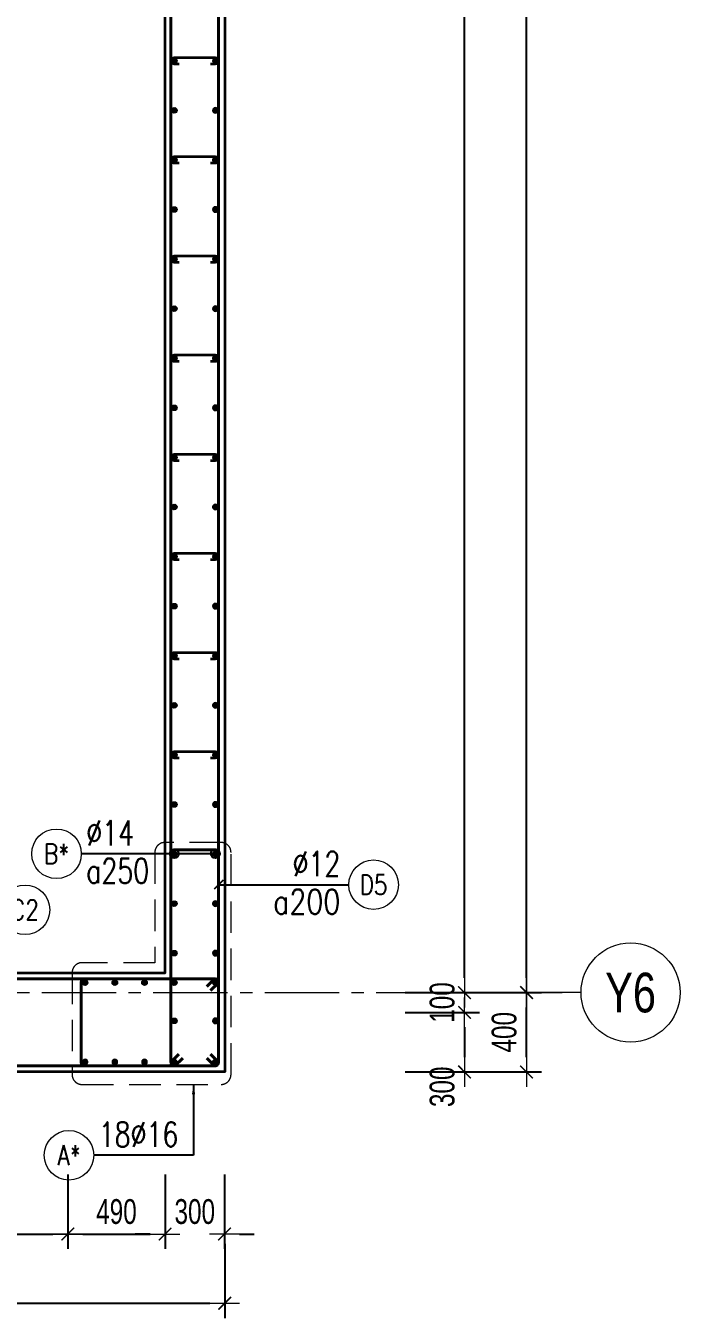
# Model space of a CAD drawing. Header units: millimetres. Extents: x 988833 to 1318015, y -9365 to 47591.
# Drawn here: x 1294928 to 1298228, y 31091 to 37608 of the extents above; entities that cross this region are included whole.
import ezdxf
from ezdxf.enums import TextEntityAlignment as Align

# ---------------------------------------------------------------- set-up
doc = ezdxf.new("R2010")
doc.units = ezdxf.units.MM
doc.header["$MEASUREMENT"] = 0
doc.linetypes.add('HIDDEN2', pattern=[4.7625, 3.175, -1.5875])
doc.linetypes.add('OF_Grid_1$0$CENTER2', pattern=[1.125, 0.75, -0.125, 0.125, -0.125])
doc.layers.get('0').update_dxf_attribs({"lineweight": 20})
doc.layers.get('Defpoints').update_dxf_attribs({"color": 151, "lineweight": 9})
for name, color, linetype, lineweight in [('KC-LEADER', 153, 'Continuous', 18), ('KC-THEP', 6, 'Continuous', 40), ('NDC_S_DIM', 1, 'Continuous', 15), ('NDC_S_HIDDEN', 8, 'HIDDEN2', 13), ('NDC_S_LEADER', 1, 'Continuous', 15), ('NDC_S_REBAR', 4, 'Continuous', 35), ('NDC_S_STIRRUP', 4, 'Continuous', 40), ('NDC_S_VN TEXT', 7, 'Continuous', 20), ('NDC_S_WALL', 6, 'Continuous', 35), ('OF_Grid_1$0$NDC_S_AXIS', 5, 'OF_Grid_1$0$CENTER2', 13), ('OF_Grid_1$0$NDC_S_SYMBOL', 1, 'Continuous', 15), ('OF_Grid_1$0$NDC_S_TEXT SYMBOL', 7, 'Continuous', 20)]:
    doc.layers.add(name, color=color, linetype=linetype, lineweight=lineweight)
doc.styles.add('NDC_ARIAL', font='arial.ttf', dxfattribs={"width": 0.85})
doc.styles.add('NDC_DIM', font='', dxfattribs={"width": 0.75})
doc.styles.add('NDC_EN TXT', font='romans.shx', dxfattribs={"width": 0.8})
doc.styles.add('OF_Grid_1$0$NDC_ANNO', font='', dxfattribs={"width": 0.8})
doc.styles.get('NDC_DIM').set_extended_font_data('Dotum')
doc.styles.get('OF_Grid_1$0$NDC_ANNO').set_extended_font_data('Dotum')
doc.dimstyles.new('NDC_1-50', dxfattribs={"dimscale": 50, "dimtxt": 2.5, "dimasz": 1, "dimexe": 1.5, "dimexo": 0, "dimgap": 0.8, "dimtad": 1, "dimdec": 0, "dimdsep": 46, "dimtxsty": 'NDC_ARIAL', "dimblk": 'DIMMARK', "dimcen": 49999.938995, "dimdle": 1.5, "dimclrd": 1, "dimclre": 1, "dimclrt": 3, "dimadec": 0, "dimazin": 0, "dimtfac": 1, "dimtdec": 0, "dimtix": 1, "dimtmove": 2, "dimatfit": 3, "dimfxl": 1, "dimarcsym": 0})
doc.dimstyles.new('NDC_dim_30', dxfattribs={"dimscale": 30, "dimtxt": 2.5, "dimasz": 1.5, "dimexe": 1.5, "dimexo": 2.5, "dimgap": 1, "dimtad": 1, "dimdec": 0, "dimzin": 0, "dimdsep": 46, "dimtxsty": 'NDC_DIM', "dimblk": 'DIMMARK', "dimcen": 0.09, "dimdle": 1.2, "dimclrd": 1, "dimclre": 1, "dimclrt": 3, "dimadec": 0, "dimazin": 0, "dimtfac": 1, "dimtdec": 0, "dimtix": 1, "dimtofl": 0, "dimtmove": 0, "dimatfit": 3, "dimfxl": 6, "dimfxlon": 1, "dimtolj": 1, "dimtzin": 0, "dimarcsym": 0})
doc.dimstyles.new('NDC_dim_50', dxfattribs={"dimscale": 50, "dimtxt": 2.5, "dimasz": 1.5, "dimexe": 1.5, "dimexo": 2.5, "dimgap": 1, "dimtad": 1, "dimdec": 0, "dimzin": 0, "dimdsep": 46, "dimtxsty": 'NDC_DIM', "dimblk": 'DIMMARK', "dimcen": 0.09, "dimdle": 1.2, "dimclrd": 1, "dimclre": 1, "dimclrt": 3, "dimadec": 0, "dimazin": 0, "dimtfac": 1, "dimtdec": 0, "dimtix": 1, "dimtofl": 0, "dimtmove": 0, "dimatfit": 3, "dimfxl": 6, "dimfxlon": 1, "dimtolj": 1, "dimtzin": 0, "dimarcsym": 0})

# ---------------------------------------------------------------- blocks, each defined once
blk = doc.blocks.new('THEP')
at = {"layer": 'KC-LEADER', "color": 6}
blk.add_circle((0, 0), 14, dxfattribs=at)
at = {"layer": 'KC-THEP'}
for p, q in [((-14, 0), (14, 0)), ((9.9, 9.9), (-9.9, -9.9)), ((-9.9, 9.9), (9.9, -9.9)), ((0, 14), (0, -14))]:
    blk.add_line(p, q, dxfattribs=at)
blk = doc.blocks.new('DIMMARK')
at = {"layer": 'NDC_S_DIM', "color": 1}
blk.add_line((-1.5, 0), (1, 0), dxfattribs=at)
at = {"layer": 'NDC_S_DIM', "color": 2, "const_width": 0.1}
blk.add_lwpolyline([(-0.424, -0.424), (0.424, 0.424)], dxfattribs=at)
blk = doc.blocks.new('*U10')
blk.add_circle((2.5, 0), 2.5)
at = {"layer": 'NDC_S_VN TEXT', "color": 3, "style": 'NDC_EN TXT'}
for tag, width, p in [('DK2', 0.75, (-0.85, 0.85)), ('KC2', 0.8, (-0.85, -2.97))]:
    blk.add_attdef(tag, text='', height=2.5, dxfattribs=dict(at, width=width)).set_placement(p, align=Align.RIGHT)
at = {"layer": 'NDC_S_VN TEXT', "color": 7, "style": 'NDC_EN TXT', "width": 0.8}
blk.add_attdef('SH3', text='', height=2, dxfattribs=at).set_placement((2.5, 0), align=Align.MIDDLE)
blk = doc.blocks.new('*U11')
blk.add_circle((-2.5, 0), 2.5)
at = {"layer": 'NDC_S_VN TEXT', "color": 3, "style": 'NDC_EN TXT', "width": 0.75}
for tag, p in [('DK1', (0.5, 0.85)), ('KC1', (0.5, -2.97))]:
    blk.add_attdef(tag, p, '', height=2.5, dxfattribs=at)
at = {"layer": 'NDC_S_VN TEXT', "color": 7, "style": 'NDC_EN TXT', "width": 0.8}
blk.add_attdef('SH2', text='', height=2, dxfattribs=at).set_placement((-2.5, 0), align=Align.MIDDLE)
blk = doc.blocks.new('*D1200')
at = {"layer": 'Defpoints', "color": 0, "ltscale": 200, "transparency": 16777216}
for p in [(1292930.1, 32832.9), (1295139.8, 32406.4), (1295139.8, 31515.5)]:
    blk.add_point(p, dxfattribs=at)
at = {"layer": 'NDC_S_DIM', "color": 1, "lineweight": -2, "ltscale": 200, "transparency": 16777216}
for p, q in [((1292930.1, 31815.5), (1292930.1, 31440.5)), ((1295139.8, 31815.5), (1295139.8, 31440.5)), ((1293005.1, 31515.5), (1295064.8, 31515.5))]:
    blk.add_line(p, q, dxfattribs=at)
at = {"layer": 'NDC_S_DIM', "color": 1, "lineweight": -2, "ltscale": 200, "transparency": 16777216, "xscale": 75, "yscale": 75, "zscale": 75, "rotation": 180}
blk.add_blockref('DIMMARK', (1292930.1, 31515.5), dxfattribs=at)
at = {"layer": 'NDC_S_DIM', "color": 1, "lineweight": -2, "ltscale": 200, "transparency": 16777216, "xscale": 75, "yscale": 75, "zscale": 75}
blk.add_blockref('DIMMARK', (1295139.8, 31515.5), dxfattribs=at)
at = {"layer": 'NDC_S_DIM', "color": 3, "ltscale": 200, "transparency": 16777216, "insert": (1294035, 31628.1), "char_height": 125, "attachment_point": 5, "style": 'NDC_DIM'}
blk.add_mtext('\\A1;2210', dxfattribs=at)
blk = doc.blocks.new('*D1201')
at = {"layer": 'Defpoints', "color": 0, "ltscale": 200, "transparency": 16777216}
for p in [(1295630.1, 32832.9), (1295139.8, 32406.4), (1295630.1, 31515.5)]:
    blk.add_point(p, dxfattribs=at)
at = {"layer": 'NDC_S_DIM', "color": 1, "lineweight": -2, "ltscale": 200, "transparency": 16777216}
for p, q in [((1295139.8, 31815.5), (1295139.8, 31440.5)), ((1295630.1, 31815.5), (1295630.1, 31440.5)), ((1295214.8, 31515.5), (1295555.1, 31515.5))]:
    blk.add_line(p, q, dxfattribs=at)
at = {"layer": 'NDC_S_DIM', "color": 1, "lineweight": -2, "ltscale": 200, "transparency": 16777216, "xscale": 75, "yscale": 75, "zscale": 75, "rotation": 180}
blk.add_blockref('DIMMARK', (1295139.8, 31515.5), dxfattribs=at)
at = {"layer": 'NDC_S_DIM', "color": 1, "lineweight": -2, "ltscale": 200, "transparency": 16777216, "xscale": 75, "yscale": 75, "zscale": 75}
blk.add_blockref('DIMMARK', (1295630.1, 31515.5), dxfattribs=at)
at = {"layer": 'NDC_S_DIM', "color": 3, "ltscale": 200, "transparency": 16777216, "insert": (1295385, 31628.1), "char_height": 125, "attachment_point": 5, "style": 'NDC_DIM'}
blk.add_mtext('\\A1;490', dxfattribs=at)
blk = doc.blocks.new('*D1202')
at = {"layer": 'Defpoints', "color": 0, "ltscale": 200, "transparency": 16777216}
for p in [(1295630.1, 32832.9), (1295930.1, 32332.9), (1295930.1, 31515.5)]:
    blk.add_point(p, dxfattribs=at)
at = {"layer": 'NDC_S_DIM', "color": 1, "lineweight": -2, "ltscale": 200, "transparency": 16777216}
for p, q in [((1295630.1, 31815.5), (1295630.1, 31440.5)), ((1295930.1, 31815.5), (1295930.1, 31440.5)), ((1295555.1, 31515.5), (1295480.1, 31515.5)), ((1296005.1, 31515.5), (1296080.1, 31515.5))]:
    blk.add_line(p, q, dxfattribs=at)
at = {"layer": 'NDC_S_DIM', "color": 1, "lineweight": -2, "ltscale": 200, "transparency": 16777216, "xscale": 75, "yscale": 75, "zscale": 75}
blk.add_blockref('DIMMARK', (1295630.1, 31515.5), dxfattribs=at)
at = {"layer": 'NDC_S_DIM', "color": 1, "lineweight": -2, "ltscale": 200, "transparency": 16777216, "xscale": 75, "yscale": 75, "zscale": 75, "rotation": 180}
blk.add_blockref('DIMMARK', (1295930.1, 31515.5), dxfattribs=at)
at = {"layer": 'NDC_S_DIM', "color": 3, "ltscale": 200, "transparency": 16777216, "insert": (1295780.1, 31628.1), "char_height": 125, "attachment_point": 5, "style": 'NDC_DIM'}
blk.add_mtext('\\A1;300', dxfattribs=at)
blk = doc.blocks.new('*D1203')
at = {"layer": 'Defpoints', "color": 0, "ltscale": 200, "transparency": 16777216}
for p in [(1295931.1, 32648.7), (1289130.9, 32332.9), (1295931.1, 31166.3)]:
    blk.add_point(p, dxfattribs=at)
at = {"layer": 'NDC_S_DIM', "color": 1, "lineweight": -2, "ltscale": 200, "transparency": 16777216}
for p, q in [((1289130.9, 31466.3), (1289130.9, 31091.3)), ((1295931.1, 31466.3), (1295931.1, 31091.3)), ((1289205.9, 31166.3), (1295856.1, 31166.3))]:
    blk.add_line(p, q, dxfattribs=at)
at = {"layer": 'NDC_S_DIM', "color": 1, "lineweight": -2, "ltscale": 200, "transparency": 16777216, "xscale": 75, "yscale": 75, "zscale": 75, "rotation": 180}
blk.add_blockref('DIMMARK', (1289130.9, 31166.3), dxfattribs=at)
at = {"layer": 'NDC_S_DIM', "color": 1, "lineweight": -2, "ltscale": 200, "transparency": 16777216, "xscale": 75, "yscale": 75, "zscale": 75}
blk.add_blockref('DIMMARK', (1295931.1, 31166.3), dxfattribs=at)
at = {"layer": 'NDC_S_DIM', "color": 3, "ltscale": 200, "transparency": 16777216, "insert": (1292531, 31278.9), "char_height": 125, "attachment_point": 5, "style": 'NDC_DIM'}
blk.add_mtext('\\A1;6800', dxfattribs=at)
blk = doc.blocks.new('*D1208')
at = {"layer": 'Defpoints', "color": 0, "transparency": 16777216}
for p in [(1295300.8, 44332.9), (1297140.9, 44332.9), (1295191.5, 32732.9)]:
    blk.add_point(p, dxfattribs=at)
at = {"layer": 'NDC_S_DIM', "color": 1, "lineweight": -2, "transparency": 16777216}
for p, q in [((1296840.9, 44332.9), (1297215.9, 44332.9)), ((1297140.9, 32807.9), (1297140.9, 44257.9)), ((1296840.9, 32732.9), (1297215.9, 32732.9))]:
    blk.add_line(p, q, dxfattribs=at)
at = {"layer": 'NDC_S_DIM', "color": 1, "lineweight": -2, "transparency": 16777216, "xscale": 75, "yscale": 75, "zscale": 75}
for p, rotation in [((1297140.9, 44332.9), 90), ((1297140.9, 32732.9), 270)]:
    blk.add_blockref('DIMMARK', p, dxfattribs=dict(at, rotation=rotation))
at = {"layer": 'NDC_S_DIM', "color": 3, "transparency": 16777216, "insert": (1297028.3, 38532.9), "char_height": 125, "attachment_point": 5, "rotation": 90, "style": 'NDC_DIM'}
blk.add_mtext('\\A1;11600', dxfattribs=at)
blk = doc.blocks.new('*D1211')
at = {"layer": 'Defpoints', "color": 0, "ltscale": 200, "transparency": 16777216}
for p in [(1295191.5, 32732.9), (1295630.1, 32632.9), (1297140.9, 32632.9)]:
    blk.add_point(p, dxfattribs=at)
at = {"layer": 'NDC_S_DIM', "color": 1, "lineweight": -2, "ltscale": 200, "transparency": 16777216}
for p, q in [((1297140.9, 32807.9), (1297140.9, 32882.9)), ((1296840.9, 32732.9), (1297215.9, 32732.9)), ((1296840.9, 32632.9), (1297215.9, 32632.9)), ((1297140.9, 32557.9), (1297140.9, 32482.9))]:
    blk.add_line(p, q, dxfattribs=at)
at = {"layer": 'NDC_S_DIM', "color": 1, "lineweight": -2, "ltscale": 200, "transparency": 16777216, "xscale": 75, "yscale": 75, "zscale": 75}
for p, rotation in [((1297140.9, 32732.9), 270), ((1297140.9, 32632.9), 90)]:
    blk.add_blockref('DIMMARK', p, dxfattribs=dict(at, rotation=rotation))
at = {"layer": 'NDC_S_DIM', "color": 3, "ltscale": 200, "transparency": 16777216, "insert": (1297028.3, 32682.9), "char_height": 125, "attachment_point": 5, "rotation": 90, "style": 'NDC_DIM'}
blk.add_mtext('\\A1;100', dxfattribs=at)
blk = doc.blocks.new('*D1212')
at = {"layer": 'Defpoints', "color": 0, "ltscale": 200, "transparency": 16777216}
for p in [(1295630.1, 32632.9), (1295868, 32332.9), (1297140.9, 32332.9)]:
    blk.add_point(p, dxfattribs=at)
at = {"layer": 'NDC_S_DIM', "color": 1, "lineweight": -2, "ltscale": 200, "transparency": 16777216}
for p, q in [((1296840.9, 32632.9), (1297215.9, 32632.9)), ((1297140.9, 32557.9), (1297140.9, 32407.9)), ((1296840.9, 32332.9), (1297215.9, 32332.9))]:
    blk.add_line(p, q, dxfattribs=at)
at = {"layer": 'NDC_S_DIM', "color": 1, "lineweight": -2, "ltscale": 200, "transparency": 16777216, "xscale": 75, "yscale": 75, "zscale": 75}
for p, rotation in [((1297140.9, 32632.9), 90), ((1297140.9, 32332.9), 270)]:
    blk.add_blockref('DIMMARK', p, dxfattribs=dict(at, rotation=rotation))
at = {"layer": 'NDC_S_DIM', "color": 3, "ltscale": 200, "transparency": 16777216, "insert": (1297028.3, 32257.9), "char_height": 125, "attachment_point": 5, "rotation": 90, "style": 'NDC_DIM'}
blk.add_mtext('\\A1;300', dxfattribs=at)
blk = doc.blocks.new('*D1213')
at = {"layer": 'Defpoints', "color": 0, "ltscale": 200, "transparency": 16777216}
for p in [(1295816.2, 32733.2), (1297453.5, 32733.2), (1295847.9, 32332.9)]:
    blk.add_point(p, dxfattribs=at)
at = {"layer": 'NDC_S_DIM', "color": 1, "lineweight": -2, "ltscale": 200, "transparency": 16777216}
for p, q in [((1297153.5, 32733.2), (1297528.5, 32733.2)), ((1297453.5, 32407.9), (1297453.5, 32658.2)), ((1297153.5, 32332.9), (1297528.5, 32332.9))]:
    blk.add_line(p, q, dxfattribs=at)
at = {"layer": 'NDC_S_DIM', "color": 1, "lineweight": -2, "ltscale": 200, "transparency": 16777216, "xscale": 75, "yscale": 75, "zscale": 75}
for p, rotation in [((1297453.5, 32733.2), 90), ((1297453.5, 32332.9), 270)]:
    blk.add_blockref('DIMMARK', p, dxfattribs=dict(at, rotation=rotation))
at = {"layer": 'NDC_S_DIM', "color": 3, "ltscale": 200, "transparency": 16777216, "insert": (1297340.9, 32533.1), "char_height": 125, "attachment_point": 5, "rotation": 90, "style": 'NDC_DIM'}
blk.add_mtext('\\A1;400', dxfattribs=at)
blk = doc.blocks.new('*D1214')
at = {"layer": 'Defpoints', "color": 0, "ltscale": 200, "transparency": 16777216}
for p in [(1295816.3, 44332.9), (1297453.5, 44332.9), (1295816.2, 32733.2)]:
    blk.add_point(p, dxfattribs=at)
at = {"layer": 'NDC_S_DIM', "color": 1, "lineweight": -2, "ltscale": 200, "transparency": 16777216}
for p, q in [((1297153.5, 44332.9), (1297528.5, 44332.9)), ((1297453.5, 32808.2), (1297453.5, 44257.9)), ((1297153.5, 32733.2), (1297528.5, 32733.2))]:
    blk.add_line(p, q, dxfattribs=at)
at = {"layer": 'NDC_S_DIM', "color": 1, "lineweight": -2, "ltscale": 200, "transparency": 16777216, "xscale": 75, "yscale": 75, "zscale": 75}
for p, rotation in [((1297453.5, 44332.9), 90), ((1297453.5, 32733.2), 270)]:
    blk.add_blockref('DIMMARK', p, dxfattribs=dict(at, rotation=rotation))
at = {"layer": 'NDC_S_DIM', "color": 3, "ltscale": 200, "transparency": 16777216, "insert": (1297340.9, 38533.1), "char_height": 125, "attachment_point": 5, "rotation": 90, "style": 'NDC_DIM'}
blk.add_mtext('\\A1;11600', dxfattribs=at)
blk = doc.blocks.new('*U57')
at = {"layer": 'OF_Grid_1$0$NDC_S_SYMBOL'}
blk.add_line((-5, 0), (-9, 0), dxfattribs=at)
blk.add_circle((0, 0), 5, dxfattribs=at)
at = {"layer": 'OF_Grid_1$0$NDC_S_TEXT SYMBOL', "color": 7, "style": 'OF_Grid_1$0$NDC_ANNO', "width": 0.8}
blk.add_attdef('GRID', text='', height=4, rotation=90, dxfattribs=at).set_placement((0, 0), align=Align.MIDDLE)
blk = doc.blocks.new('*U1246')
at = {"layer": 'KC-THEP', "rotation": 189.6685644363809}
blk.add_blockref('THEP', (-103.5, 0), dxfattribs=at)
at = {"layer": 'KC-THEP', "xscale": -1, "rotation": 170.331435563619}
blk.add_blockref('THEP', (103.5, 0), dxfattribs=at)
blk = doc.blocks.new('*U1247')
at = {"layer": 'NDC_S_WALL', "color": 0, "linetype": 'ByBlock', "lineweight": -2, "transparency": 16777216}
for p in [(0, 3750), (0, 3500), (0, 3250), (0, 3000), (0, 2750), (0, 2500), (0, 2250), (0, 2000), (0, 1750), (0, 1500), (0, 1250), (0, 1000), (0, 750), (0, 500), (0, 250), (0, 0)]:
    blk.add_blockref('*U1246', p, dxfattribs=at)
blk = doc.blocks.new('*U1248')
at = {"layer": 'NDC_S_REBAR'}
blk.add_lwpolyline([(78.5, -15), (103.5, -15, 1), (103.5, 15), (-103.5, 15, 1), (-103.5, -15), (-78.5, -15)], format="xyb", dxfattribs=at)
blk = doc.blocks.new('*U1249')
at = {"layer": 'NDC_S_WALL', "color": 0, "linetype": 'ByBlock', "lineweight": -2, "transparency": 16777216}
for p in [(0, 3500), (0, 3000), (0, 2500), (0, 2000), (0, 1500), (0, 1000), (0, 500), (0, 0)]:
    blk.add_blockref('*U1248', p, dxfattribs=at)
blk = doc.blocks.new('*U13')
blk.add_circle((-2.5, 0), 2.5)
at = {"layer": 'NDC_S_VN TEXT', "color": 3, "style": 'NDC_EN TXT', "width": 0.75}
blk.add_attdef('DK1', (0.5, 0.85), '', height=2.5, dxfattribs=at)
at = {"layer": 'NDC_S_VN TEXT', "color": 7, "style": 'NDC_EN TXT', "width": 0.8}
blk.add_attdef('SH2', text='', height=2, dxfattribs=at).set_placement((-2.5, 0), align=Align.MIDDLE)

msp = doc.modelspace()

# ---------------------------------------------------------------- linework, layer by layer
at = {"layer": 'NDC_S_HIDDEN', "ltscale": 50}
msp.add_lwpolyline([(1295211.4, 32269.8), (1295912.9, 32269.8, 0.414214), (1295962.9, 32319.8), (1295962.9, 33439.9, 0.414214), (1295912.9, 33489.9), (1295628.7, 33489.9, 0.414214), (1295578.7, 33439.9), (1295578.7, 32883.8), (1295211.4, 32883.8, 0.414214), (1295161.4, 32833.8), (1295161.4, 32319.8, 0.414214), (1295211.4, 32269.8)], format="xyb", dxfattribs=at)
at = {"layer": 'NDC_S_STIRRUP'}
for points in [[(1295700.1, 44642.9), (1295660.1, 44682.9, -0.414214), (1295680.1, 44702.9), (1295880.1, 44702.9, -0.414214), (1295900.1, 44682.9), (1295900.1, 32382.9, -0.414214), (1295880.1, 32362.9), (1295680.1, 32362.9, -0.414214), (1295660.1, 32382.9), (1295660.1, 44682.9, -0.414214), (1295680.1, 44702.9), (1295720.1, 44662.9)], [(1295700.1, 32422.9), (1295660.1, 32382.9, 0.414214), (1295680.1, 32362.9), (1295880.1, 32362.9, 0.414214), (1295900.1, 32382.9), (1295900.1, 33432.9, 0.414214), (1295880.1, 33452.9), (1295680.1, 33452.9, 0.414214), (1295660.1, 33432.9), (1295660.1, 32382.9, 0.414214), (1295680.1, 32362.9), (1295720.1, 32402.9)], [(1295840.1, 32762.9), (1295880.1, 32802.9, -0.414214), (1295900.1, 32782.9), (1295900.1, 32382.9, -0.414214), (1295880.1, 32362.9), (1292180.1, 32362.9, -0.414214), (1292160.1, 32382.9), (1292160.1, 32782.9, -0.414214), (1292180.1, 32802.9), (1295880.1, 32802.9, -0.414214), (1295900.1, 32782.9), (1295860.1, 32742.9)], [(1295840.1, 32402.9), (1295880.1, 32362.9, 0.414214), (1295900.1, 32382.9), (1295900.1, 32782.9, 0.414214), (1295880.1, 32802.9), (1295226.6, 32802.9, 0.414214), (1295206.6, 32782.9), (1295206.6, 32382.9, 0.414214), (1295226.6, 32362.9), (1295880.1, 32362.9, 0.414214), (1295900.1, 32382.9), (1295860.1, 32422.9)]]:
    msp.add_lwpolyline(points, format="xyb", dxfattribs=at)
at = {"layer": 'NDC_S_WALL', "ltscale": 200}
for points in [[(1295930.9, 44732.9), (1295930.9, 32332.9), (1292130.9, 32332.9), (1292130.9, 32832.9), (1292630.9, 32832.9), (1292630.9, 35632.9), (1289930.9, 35632.9), (1289930.9, 32832.9), (1291030.9, 32832.9), (1291030.9, 32332.9), (1289630.9, 32332.9), (1289630.9, 32832.9), (1289630.9, 36582.9), (1289930.9, 36582.9), (1289930.9, 35932.9), (1292630.9, 35932.9), (1292630.9, 35932.9), (1292630.9, 41332.9)], [(1292930.9, 44232.9), (1292930.9, 32832.9), (1295630.9, 32832.9), (1295630.9, 44232.9)]]:
    msp.add_lwpolyline(points, dxfattribs=at)
at = {"layer": 'OF_Grid_1$0$NDC_S_AXIS', "ltscale": 500}
msp.add_line((1281508.3, 32732.9), (1297659, 32732.9), dxfattribs=at)

# ---------------------------------------------------------------- block references
at = {"layer": 'KC-THEP'}
for p, rotation in [((1295676.6, 33431.7), 189.6685644363809), ((1295676.6, 33181.7), 189.6685644363809), ((1295676.6, 32931.7), 189.6685644363809), ((1295226.6, 32782.9), 189.6685644363809), ((1295376.6, 32782.9), 189.6685644363809), ((1295526.6, 32782.9), 189.6685644363809), ((1295676.6, 32782.9), 189.6685644363809), ((1295676.6, 32590.4), 189.6685644363809), ((1295883.7, 32382.9), 9.668564436380946)]:
    msp.add_blockref('THEP', p, dxfattribs=dict(at, rotation=rotation))
at = {"layer": 'KC-THEP', "xscale": -1}
for p, rotation in [((1295883.7, 33431.7), 170.331435563619), ((1295883.7, 33181.7), 170.331435563619), ((1295883.7, 32931.7), 170.331435563619), ((1295883.7, 32782.9), 170.331435563619), ((1295883.7, 32590.4), 170.331435563619), ((1295226.6, 32382.9), 350.3314355636191), ((1295376.6, 32382.9), 350.3314355636191), ((1295526.6, 32382.9), 350.3314355636191), ((1295676.6, 32382.9), 350.3314355636191)]:
    msp.add_blockref('THEP', p, dxfattribs=dict(at, rotation=rotation))
at = {"layer": 'NDC_S_VN TEXT', "xscale": 50, "yscale": 50, "zscale": 50}
for name, p, values in [('*U11', (1295207.7, 33432.9), {'SH2': 'B*', 'DK1': '%%C14', 'KC1': 'a250'}), ('*U10', (1296556.9, 33277), {'SH3': 'D5', 'DK2': '%%C12', 'KC2': 'a200'}), ('*U10', (1294798.7, 33150.3), {'SH3': 'C2', 'DK2': '%%c8', 'KC2': 'a500X500'}), ('*U13', (1295270.5, 31912.9), {'SH2': 'A*', 'DK1': '18%%C16'})]:
    msp.add_blockref(name, p, dxfattribs=at).add_auto_attribs(values)
at = {"layer": 'NDC_S_WALL'}
for name, p in [('*U1247', (1295780.1, 33681.7)), ('*U1249', (1295780.1, 33931.7))]:
    msp.add_blockref(name, p, dxfattribs=at)
at = {"layer": 'OF_Grid_1$0$NDC_S_AXIS'}
ref = msp.add_blockref('*U57', (1297978.5, 32733.2), dxfattribs=dict(at, xscale=50, yscale=50, zscale=50))
ref.add_attrib('GRID', 'Y6', dxfattribs={"layer": 'OF_Grid_1$0$NDC_S_TEXT SYMBOL', "color": 7, "height": 200, "style": 'OF_Grid_1$0$NDC_ANNO', "width": 0.8}).set_placement((1297978.5, 32733.2), align=Align.MIDDLE)

# ---------------------------------------------------------------- dimensions: what is measured, and where the dimension line sits
at = {"layer": 'NDC_S_DIM'}
dim = msp.add_linear_dim(base=(1297140.9, 44332.9), p1=(1295191.5, 32732.9), p2=(1295300.8, 44332.9), angle=90, dimstyle='NDC_dim_50', override={"dimtmove": 1}, dxfattribs=at)
dim.commit()
dim.dimension.update_dxf_attribs({"geometry": '*D1208', "text_midpoint": (1297028.3, 38532.9)})
at = {"layer": 'NDC_S_DIM', "ltscale": 200}
for base, p1, p2, picture, middle in [((1297453.5, 44332.9), (1295816.2, 32733.2), (1295816.3, 44332.9), '*D1214', (1297340.9, 38533.1)), ((1297140.9, 32632.9), (1295191.5, 32732.9), (1295630.1, 32632.9), '*D1211', (1297028.3, 32682.9))]:
    dim = msp.add_linear_dim(base=base, p1=p1, p2=p2, angle=90, dimstyle='NDC_dim_50', override={"dimtmove": 1}, dxfattribs=at)
    dim.commit()
    dim.dimension.update_dxf_attribs({"geometry": picture, "text_midpoint": middle})
for base, p1, p2, picture, middle in [((1295139.8, 31515.5), (1292930.1, 32832.9), (1295139.8, 32406.4), '*D1200', (1294035, 31628.1)), ((1295630.1, 31515.5), (1295139.8, 32406.4), (1295630.1, 32832.9), '*D1201', (1295385, 31628.1)), ((1295930.1, 31515.5), (1295630.1, 32832.9), (1295930.1, 32332.9), '*D1202', (1295780.1, 31628.1)), ((1295931.1, 31166.3), (1289130.9, 32332.9), (1295931.1, 32648.7), '*D1203', (1292531, 31278.9))]:
    dim = msp.add_linear_dim(base=base, p1=p1, p2=p2, dimstyle='NDC_dim_50', override={"dimtmove": 1}, dxfattribs=at)
    dim.commit()
    dim.dimension.update_dxf_attribs({"geometry": picture, "text_midpoint": middle})
dim = msp.add_linear_dim(base=(1297453.5, 32733.2), p1=(1295847.9, 32332.9), p2=(1295816.2, 32733.2), angle=90, dimstyle='NDC_dim_50', dxfattribs=at)
dim.commit()
dim.dimension.update_dxf_attribs({"geometry": '*D1213', "text_midpoint": (1297340.9, 32533.1)})
dim = msp.add_linear_dim(base=(1297140.9, 32332.9), p1=(1295630.1, 32632.9), p2=(1295868, 32332.9), angle=90, dimstyle='NDC_dim_50', override={"dimtmove": 1}, dxfattribs=at)
dim.commit()
dim.dimension.update_dxf_attribs({"geometry": '*D1212', "text_midpoint": (1297140.9, 32257.9), "dimtype": 160})

# ---------------------------------------------------------------- leaders
at = {"layer": 'NDC_S_LEADER'}
for points, override in [([(1295883.9, 33433.4), (1295207.7, 33432.9)], {"dimtad": 0, "dimldrblk": 'Origin'}), ([(1295676.4, 33433.1), (1295207.7, 33432.9)], {"dimtad": 0, "dimldrblk": 'Origin'}), ([(1295900.1, 33277), (1296556.9, 33277)], {"dimtad": 0, "dimldrblk": 'Oblique'})]:
    msp.add_leader(points, dimstyle='NDC_dim_30', override=override, dxfattribs=at)
msp.add_leader([(1295773.9, 32269.8), (1295773.9, 31912.9), (1295270.5, 31912.9)], dimstyle='NDC_1-50', dxfattribs=at)

doc.saveas('drawing.dxf')
